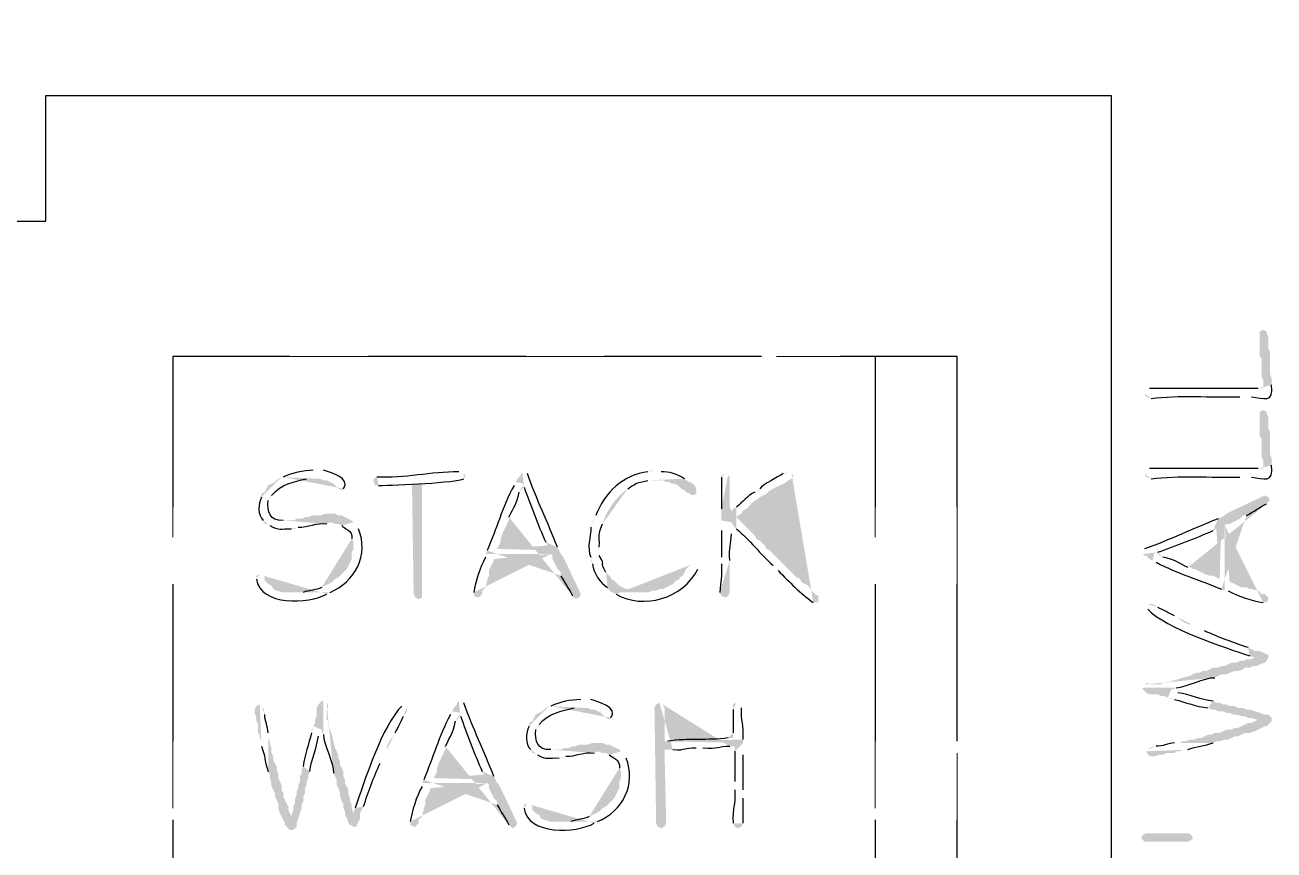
# Model space of a CAD drawing. Header units: inches. Extents: x -167 to 6071, y -6287 to -2731.
# Drawn here: x 750.28 to 790.12, y -5758.12 to -5731.82 of the extents above; entities that cross this region are included whole.
import ezdxf

# ---------------------------------------------------------------- set-up
doc = ezdxf.new("R2010")
doc.units = ezdxf.units.IN
doc.header["$LTSCALE"] = 96
doc.header["$MEASUREMENT"] = 0
doc.linetypes.add('Dash', pattern=[0.225, 0.15, -0.075])
doc.layers.add('Furniture', color=7, linetype='Continuous', lineweight=5, true_color=0x994d00)
doc.layers.add('PDF_Geometry', color=7, linetype='Continuous', true_color=0x4a4a4a)
doc.layers.add('PDF_Solid Fills', color=7, linetype='Continuous')

msp = doc.modelspace()

# ---------------------------------------------------------------- hatches: boundary and pattern name
at = {"layer": 'PDF_Solid Fills', "transparency": 33554559}
h = msp.add_hatch(color=256, dxfattribs=at)
h.paths.add_polyline_path([(785.983, -5743.562), (786.037, -5743.669), (786.197, -5743.722)], flags=0)
h.paths.add_polyline_path([(789.023, -5743.669), (789.397, -5743.669)], flags=0)
h.paths.add_polyline_path([(790.037, -5743.295), (790.037, -5743.082), (789.983, -5742.922), (789.983, -5742.229), (789.93, -5742.122), (789.93, -5741.749), (789.877, -5741.642), (789.877, -5741.589), (789.77, -5741.535), (789.77, -5743.402), (789.61, -5743.402)], flags=0)
h.paths.add_polyline_path([(786.143, -5743.402), (786.037, -5743.455)], flags=0)
for points in [[(789.663, -5741.749), (789.663, -5742.389), (789.717, -5742.442), (789.717, -5743.029), (789.77, -5743.135), (789.77, -5743.402), (789.77, -5741.535), (789.663, -5741.589), (789.663, -5741.642)], [(789.663, -5744.309), (789.663, -5744.949), (789.717, -5745.002), (789.717, -5745.589), (789.77, -5745.695), (789.77, -5745.962), (789.77, -5744.095), (789.663, -5744.149), (789.663, -5744.202)], [(762.943, -5746.442), (762.623, -5746.442), (762.677, -5749.962), (762.73, -5750.069), (762.837, -5750.122), (762.943, -5750.069), (762.943, -5749.962)], [(771.37, -5746.335), (770.357, -5746.335), (770.623, -5746.335), (770.73, -5746.389), (770.837, -5746.389), (770.89, -5746.442), (770.997, -5746.442), (771.103, -5746.495), (771.21, -5746.602), (771.317, -5746.655), (771.37, -5746.709), (771.477, -5746.762), (771.583, -5746.815), (771.69, -5746.762), (771.69, -5746.602), (771.637, -5746.495), (771.583, -5746.442), (771.477, -5746.389)], [(760.01, -5747.402), (759.85, -5747.402), (759.69, -5747.455), (759.423, -5747.455), (759.317, -5747.509), (759.21, -5747.509), (759.103, -5747.562), (758.943, -5747.562), (758.837, -5747.615), (758.517, -5747.615), (760.703, -5747.615), (760.597, -5747.562), (760.49, -5747.509), (760.383, -5747.455), (760.277, -5747.455), (760.17, -5747.402)], [(768.543, -5754.709), (768.383, -5754.709), (768.223, -5754.762), (767.957, -5754.762), (767.85, -5754.815), (767.743, -5754.815), (767.637, -5754.869), (767.477, -5754.869), (767.37, -5754.922), (767.05, -5754.922), (769.237, -5754.922), (768.917, -5754.762), (768.81, -5754.762), (768.703, -5754.709)], [(785.877, -5757.749), (785.983, -5757.855), (787.37, -5757.855), (787.477, -5757.802), (787.53, -5757.749), (787.477, -5757.642), (787.423, -5757.589), (786.037, -5757.589), (785.93, -5757.642)]]:
    msp.add_hatch(color=256, dxfattribs=at).paths.add_polyline_path(points)
h = msp.add_hatch(color=256, dxfattribs=at)
h.paths.add_polyline_path([(785.983, -5746.122), (786.037, -5746.229), (786.197, -5746.282)], flags=0)
h.paths.add_polyline_path([(789.023, -5746.229), (789.397, -5746.229)], flags=0)
h.paths.add_polyline_path([(790.037, -5745.855), (790.037, -5745.642), (789.983, -5745.482), (789.983, -5744.789), (789.93, -5744.682), (789.93, -5744.309), (789.877, -5744.202), (789.877, -5744.149), (789.77, -5744.095), (789.77, -5745.962), (789.61, -5745.962)], flags=0)
h.paths.add_polyline_path([(786.143, -5745.962), (786.037, -5746.015)], flags=0)
h = msp.add_hatch(color=256, dxfattribs=at)
h.paths.add_polyline_path([(759.53, -5746.015), (759.477, -5746.015)], flags=0)
h.paths.add_polyline_path([(758.517, -5746.229), (758.463, -5746.229), (759.53, -5746.282), (759.69, -5746.282), (759.797, -5746.335), (759.903, -5746.335), (760.01, -5746.389), (760.117, -5746.442), (760.223, -5746.549), (760.277, -5746.549), (760.277, -5746.602), (760.383, -5746.655), (760.437, -5746.602)], flags=0)
h.paths.add_polyline_path([(759.797, -5746.015), (759.637, -5746.015)], flags=0)
h = msp.add_hatch(color=256, dxfattribs=at)
h.paths.add_polyline_path([(764.17, -5746.069), (764.117, -5746.069)], flags=0)
h.paths.add_polyline_path([(761.503, -5746.229), (761.397, -5746.282), (761.397, -5746.389), (761.45, -5746.495), (761.557, -5746.495)], flags=0)
h.paths.add_polyline_path([(764.277, -5746.282), (764.33, -5746.175), (764.277, -5746.122)], flags=0)
h = msp.add_hatch(color=256, dxfattribs=at)
h.paths.add_polyline_path([(766.143, -5746.069), (766.09, -5746.122), (766.09, -5746.175), (766.037, -5746.229), (765.983, -5746.282), (765.93, -5746.389), (766.197, -5746.442), (766.197, -5746.549)], flags=0)
h.paths.add_polyline_path([(766.89, -5748.309), (766.943, -5748.415), (765.343, -5748.522), (767.317, -5748.575), (767.263, -5748.469)], flags=0)
h.paths.add_polyline_path([(766.303, -5746.122), (766.25, -5746.069)], flags=0)
h = msp.add_hatch(color=256, dxfattribs=at)
h.paths.add_polyline_path([(770.357, -5746.015), (770.25, -5746.015), (770.143, -5746.069)], flags=0)
h.paths.add_polyline_path([(768.49, -5747.455), (768.437, -5747.562), (768.383, -5747.669), (768.33, -5747.829)], flags=0)
h.paths.add_polyline_path([(768.33, -5748.789), (768.33, -5748.895), (768.383, -5749.002)], flags=0)
h.paths.add_polyline_path([(768.863, -5749.749), (768.917, -5749.855), (769.023, -5749.909), (770.037, -5749.909), (769.93, -5749.909), (769.77, -5749.855), (769.663, -5749.855), (769.557, -5749.802), (769.45, -5749.802), (769.343, -5749.749), (769.237, -5749.695), (769.077, -5749.535), (768.97, -5749.482), (768.97, -5749.429), (768.863, -5749.322), (768.81, -5749.269)], flags=0)
h.paths.add_polyline_path([(768.597, -5748.735), (768.597, -5748.469)], flags=0)
h.paths.add_polyline_path([(769.503, -5746.602, 0.162278), (768.703, -5747.722)], flags=0)
h.paths.add_polyline_path([(770.143, -5746.335), (771.37, -5746.335), (771.317, -5746.282)], flags=0)
h.paths.add_polyline_path([(770.57, -5746.069), (770.463, -5746.015)], flags=0)
h = msp.add_hatch(color=256, dxfattribs=at)
h.paths.add_polyline_path([(774.623, -5746.069), (774.517, -5746.122), (774.463, -5746.122)], flags=0)
h.paths.add_polyline_path([(773.717, -5746.602), (773.663, -5746.655), (773.557, -5746.709)], flags=0)
h.paths.add_polyline_path([(772.97, -5747.189), (772.863, -5747.242), (772.81, -5747.349), (772.49, -5747.402), (772.49, -5747.615), (772.81, -5747.669), (772.863, -5747.775), (772.97, -5747.882)], flags=0)
h.paths.add_polyline_path([(774.143, -5749.055), (774.197, -5749.109), (774.303, -5749.215)], flags=0)
h.paths.add_polyline_path([(775.423, -5750.229), (775.583, -5750.229), (775.583, -5750.015), (775.477, -5749.962), (775.37, -5749.855), (775.263, -5749.695), (775.157, -5749.642), (775.05, -5749.589), (774.997, -5749.482), (774.89, -5749.429), (774.837, -5749.375), (774.73, -5749.269), (774.677, -5749.215), (774.037, -5748.575), (773.93, -5748.522), (773.877, -5748.415), (773.717, -5748.255), (773.61, -5748.202), (773.557, -5748.095), (772.97, -5747.509), (773.023, -5747.455), (773.13, -5747.402), (773.183, -5747.295), (773.29, -5747.242), (773.397, -5747.135), (773.45, -5747.082), (773.557, -5746.975), (773.663, -5746.922), (773.717, -5746.869), (773.823, -5746.815), (773.93, -5746.762), (774.037, -5746.655), (774.143, -5746.602), (774.357, -5746.495), (774.57, -5746.389), (774.623, -5746.335), (774.73, -5746.282), (774.783, -5746.175), (774.73, -5746.122)], flags=0)
h = msp.add_hatch(color=256, dxfattribs=at)
h.paths.add_polyline_path([(772.597, -5746.122), (772.49, -5746.175), (772.49, -5746.229)], flags=0)
h.paths.add_polyline_path([(772.49, -5747.242), (772.49, -5747.402), (772.81, -5747.349), (772.81, -5747.295), (772.757, -5747.189), (772.757, -5746.229), (772.703, -5746.175)], flags=0)
h = msp.add_hatch(color=256, dxfattribs=at)
h.paths.add_polyline_path([(758.463, -5746.229), (758.357, -5746.282), (758.25, -5746.389), (758.037, -5746.495), (757.983, -5746.602), (757.93, -5746.709), (757.823, -5746.762), (757.823, -5746.869)], flags=0)
h.paths.add_polyline_path([(757.877, -5747.615), (757.93, -5747.722), (757.983, -5747.722), (758.09, -5747.775)], flags=0)
h.paths.add_polyline_path([(758.783, -5747.882), (758.89, -5747.882), (758.997, -5747.829)], flags=0)
h.paths.add_polyline_path([(759.903, -5747.722), (760.01, -5747.669), (760.757, -5747.669), (760.703, -5747.615), (758.517, -5747.615)], flags=0)
h.paths.add_polyline_path([(758.037, -5746.975), (758.09, -5746.869), (758.143, -5746.815)], flags=0)
h.paths.add_polyline_path([(759.263, -5746.282), (759.53, -5746.282)], flags=0)
h = msp.add_hatch(color=256, dxfattribs=at)
h.paths.add_polyline_path([(765.93, -5746.389), (765.877, -5746.495)], flags=0)
h.paths.add_polyline_path([(765.023, -5748.575), (764.97, -5748.682), (767.05, -5748.682), (767.103, -5748.735), (767.103, -5748.842), (767.157, -5748.949), (767.21, -5749.055), (767.263, -5749.162), (767.37, -5749.269), (767.37, -5749.375)], flags=0)
h.paths.add_polyline_path([(767.743, -5750.015), (767.797, -5750.069), (767.85, -5750.122), (767.957, -5750.069), (768.01, -5749.962), (767.53, -5748.949), (767.477, -5748.842), (767.423, -5748.735), (767.37, -5748.682), (767.317, -5748.575), (765.343, -5748.522), (765.397, -5748.415), (765.45, -5748.309), (765.45, -5748.202), (765.503, -5748.042), (765.557, -5747.935), (765.61, -5747.829), (765.663, -5747.722), (765.663, -5747.669), (765.717, -5747.615), (765.717, -5747.509)], flags=0)
h.paths.add_polyline_path([(766.037, -5746.709), (766.143, -5746.602), (766.197, -5746.442)], flags=0)
h = msp.add_hatch(color=256, dxfattribs=at)
h.paths.add_polyline_path([(786.25, -5748.895), (786.357, -5748.949)], flags=0)
h.paths.add_polyline_path([(788.437, -5749.802), (788.543, -5749.855), (788.543, -5747.775), (788.597, -5747.722), (788.703, -5747.722), (788.81, -5747.669), (788.917, -5747.615), (789.023, -5747.562), (789.13, -5747.455), (789.237, -5747.455)], flags=0)
h.paths.add_polyline_path([(789.877, -5747.082), (789.93, -5747.029), (789.983, -5746.975), (789.93, -5746.869), (789.823, -5746.815), (788.81, -5747.295), (788.703, -5747.349), (788.597, -5747.402), (788.543, -5747.455), (788.437, -5747.509), (788.383, -5749.482), (788.277, -5749.429), (788.17, -5749.375), (788.063, -5749.375), (787.903, -5749.322), (787.797, -5749.269), (787.583, -5749.162), (787.53, -5749.162), (787.477, -5749.109), (787.37, -5749.109)], flags=0)
h.paths.add_polyline_path([(786.57, -5748.789), (786.463, -5748.682), (786.303, -5748.629)], flags=0)
h = msp.add_hatch(color=256, dxfattribs=at)
h.paths.add_polyline_path([(760.757, -5747.669), (760.01, -5747.669), (760.17, -5747.722), (760.277, -5747.722), (760.383, -5747.775)], flags=0)
h.paths.add_polyline_path([(760.703, -5748.202), (760.757, -5748.309), (760.757, -5748.522), (760.703, -5748.629), (760.703, -5748.842), (760.65, -5748.949), (760.597, -5749.055), (760.543, -5749.162), (760.437, -5749.269), (760.383, -5749.322), (760.277, -5749.429), (760.17, -5749.482), (760.117, -5749.535), (760.063, -5749.589), (759.957, -5749.642), (759.85, -5749.695), (759.743, -5749.749)], flags=0)
h.paths.add_polyline_path([(759.157, -5749.909), (758.783, -5749.909), (760.01, -5749.909)], flags=0)
h.paths.add_polyline_path([(760.917, -5747.882), (760.81, -5747.775)], flags=0)
h = msp.add_hatch(color=256, dxfattribs=at)
h.paths.add_polyline_path([(772.49, -5747.615), (772.49, -5747.935)], flags=0)
h.paths.add_polyline_path([(772.49, -5748.789), (772.49, -5749.002)], flags=0)
h.paths.add_polyline_path([(772.437, -5749.909), (772.49, -5750.015), (772.597, -5750.069), (772.65, -5750.069), (772.703, -5750.015), (772.757, -5749.909), (772.757, -5748.895)], flags=0)
h.paths.add_polyline_path([(772.81, -5748.042), (772.81, -5747.669)], flags=0)
h = msp.add_hatch(color=256, dxfattribs=at)
h.paths.add_polyline_path([(785.93, -5748.682), (785.983, -5748.735), (786.037, -5748.735), (786.09, -5748.789), (786.143, -5748.842), (786.25, -5748.895), (786.303, -5748.629), (786.41, -5748.629)], flags=0)
h.paths.add_polyline_path([(788.17, -5747.935), (788.277, -5747.882), (788.383, -5749.482), (788.437, -5747.509), (788.33, -5747.562)], flags=0)
h.paths.add_polyline_path([(785.983, -5748.522), (785.93, -5748.575)], flags=0)
h = msp.add_hatch(color=256, dxfattribs=at)
h.paths.add_polyline_path([(788.543, -5749.855), (788.65, -5749.855)], flags=0)
h.paths.add_polyline_path([(789.77, -5750.229), (789.877, -5750.229), (789.93, -5750.122), (789.93, -5750.069), (789.877, -5750.015), (789.823, -5749.962), (789.717, -5749.962), (789.61, -5749.855), (789.397, -5749.802), (789.343, -5749.802), (789.237, -5749.749), (789.077, -5749.749), (788.97, -5749.695), (788.863, -5749.642), (788.757, -5749.589), (788.703, -5749.589), (788.543, -5747.775)], flags=0)
h = msp.add_hatch(color=256, dxfattribs=at)
h.paths.add_polyline_path([(764.97, -5748.682), (764.97, -5748.789)], flags=0)
h.paths.add_polyline_path([(764.597, -5749.909), (764.597, -5750.015), (764.703, -5750.069), (764.757, -5750.069), (764.81, -5750.015), (764.863, -5749.962), (764.863, -5749.855), (764.97, -5749.749), (765.023, -5749.535), (765.023, -5749.482), (765.077, -5749.375), (765.077, -5749.215), (765.13, -5749.109), (765.183, -5749.002), (765.237, -5748.895), (765.237, -5748.842), (767.05, -5748.682)], flags=0)
h = msp.add_hatch(color=256, dxfattribs=at)
h.paths.add_polyline_path([(757.77, -5749.322), (757.663, -5749.375), (757.663, -5749.482)], flags=0)
h.paths.add_polyline_path([(759.903, -5749.962), (760.01, -5749.909), (758.463, -5749.909), (758.357, -5749.855), (758.303, -5749.855), (758.197, -5749.802), (758.143, -5749.695), (758.037, -5749.642), (757.93, -5749.535), (757.93, -5749.429), (757.877, -5749.375)], flags=0)
h = msp.add_hatch(color=256, dxfattribs=at)
h.paths.add_polyline_path([(771.583, -5749.002), (771.477, -5749.055), (771.37, -5749.162), (771.317, -5749.269), (771.263, -5749.375), (771.157, -5749.429), (771.157, -5749.482), (771.05, -5749.535), (770.943, -5749.642), (770.837, -5749.695), (770.73, -5749.749), (770.623, -5749.802), (770.517, -5749.802), (770.41, -5749.855), (770.303, -5749.855), (770.143, -5749.909), (769.023, -5749.909), (769.13, -5749.962)], flags=0)
h.paths.add_polyline_path([(771.743, -5749.162), (771.69, -5749.055)], flags=0)
h = msp.add_hatch(color=256, dxfattribs=at)
h.paths.add_polyline_path([(786.09, -5750.389), (786.09, -5750.442)], flags=0)
h.paths.add_polyline_path([(789.343, -5751.935), (789.503, -5751.989), (789.503, -5751.775), (789.397, -5751.722), (789.29, -5751.669)], flags=0)
h.paths.add_polyline_path([(787.903, -5751.135), (787.797, -5751.082), (787.69, -5751.029), (787.583, -5750.975), (787.477, -5750.922), (787.37, -5750.922), (787.263, -5750.869), (787.157, -5750.815), (787.05, -5750.709), (786.943, -5750.655)], flags=0)
h.paths.add_polyline_path([(786.41, -5750.389), (786.25, -5750.282), (786.09, -5750.282)], flags=0)
h = msp.add_hatch(color=256, dxfattribs=at)
h.paths.add_polyline_path([(785.93, -5752.949), (785.93, -5753.002), (786.037, -5753.109), (786.143, -5753.162), (786.41, -5753.162), (786.517, -5753.215), (786.623, -5753.215), (786.73, -5753.269), (786.837, -5753.002), (786.89, -5753.002), (786.997, -5752.949)], flags=0)
h.paths.add_polyline_path([(788.223, -5752.629), (788.33, -5752.575), (788.437, -5752.522), (788.597, -5752.522), (788.703, -5752.469), (788.863, -5752.415), (788.97, -5752.415), (789.13, -5752.362), (789.183, -5752.309), (789.343, -5752.309), (789.45, -5752.255), (789.557, -5752.255), (789.663, -5752.202), (789.823, -5752.149), (789.877, -5752.095), (789.93, -5751.989), (789.93, -5751.882), (789.877, -5751.882), (789.77, -5751.829), (789.663, -5751.775), (789.503, -5751.775), (789.503, -5751.989), (789.343, -5752.042), (789.237, -5752.042), (789.13, -5752.095), (789.023, -5752.095), (788.917, -5752.149), (788.757, -5752.149), (788.65, -5752.202), (788.543, -5752.255), (788.437, -5752.255), (788.33, -5752.309), (788.17, -5752.309), (788.063, -5752.362), (787.957, -5752.415), (787.85, -5752.415), (787.743, -5752.469), (787.637, -5752.469), (787.53, -5752.522), (787.423, -5752.575), (787.21, -5752.629), (787.05, -5752.682), (786.837, -5752.735), (786.73, -5752.789), (786.57, -5752.789), (786.517, -5752.842), (786.197, -5752.842), (786.09, -5752.789), (785.983, -5752.842)], flags=0)
h = msp.add_hatch(color=256, dxfattribs=at)
h.paths.add_polyline_path([(768.063, -5753.322), (768.01, -5753.322)], flags=0)
h.paths.add_polyline_path([(767.05, -5753.535), (766.997, -5753.535), (768.063, -5753.589), (768.223, -5753.589), (768.33, -5753.642), (768.437, -5753.642), (768.65, -5753.749), (768.757, -5753.855), (768.81, -5753.855), (768.81, -5753.909), (768.917, -5753.962), (768.97, -5753.909)], flags=0)
h.paths.add_polyline_path([(768.33, -5753.322), (768.17, -5753.322)], flags=0)
h = msp.add_hatch(color=256, dxfattribs=at)
h.paths.add_polyline_path([(786.73, -5753.269), (786.837, -5753.322), (786.943, -5753.322)], flags=0)
h.paths.add_polyline_path([(788.01, -5753.589), (788.117, -5753.642), (788.223, -5753.642), (788.33, -5753.695), (788.49, -5753.695), (788.597, -5753.749), (788.703, -5753.749), (788.81, -5753.802), (788.917, -5753.802), (789.077, -5753.855), (789.183, -5753.855), (789.29, -5753.909), (789.397, -5753.909), (789.557, -5753.962), (789.663, -5753.962), (789.663, -5753.749), (789.343, -5753.642), (789.237, -5753.642), (789.13, -5753.589), (788.97, -5753.589), (788.863, -5753.535), (788.703, -5753.535), (788.597, -5753.482), (788.49, -5753.482), (788.383, -5753.429), (788.277, -5753.429), (788.17, -5753.375)], flags=0)
h.paths.add_polyline_path([(787.05, -5753.109), (786.837, -5753.002)], flags=0)
h = msp.add_hatch(color=256, dxfattribs=at)
h.paths.add_polyline_path([(757.77, -5753.482), (757.663, -5753.535), (757.61, -5753.642), (757.61, -5753.749), (757.663, -5753.909), (757.663, -5754.015), (757.717, -5754.122), (757.717, -5754.389), (757.77, -5754.442), (757.77, -5754.549), (757.823, -5754.655), (757.823, -5754.815)], flags=0)
h.paths.add_polyline_path([(758.037, -5755.615), (758.09, -5755.722), (758.09, -5755.829), (758.143, -5755.989), (758.143, -5756.095), (758.197, -5756.202), (758.25, -5756.309), (758.25, -5756.415), (758.303, -5756.522), (758.357, -5756.629), (758.357, -5756.789), (758.41, -5756.949), (758.463, -5757.055), (758.517, -5757.162), (758.57, -5757.269), (758.57, -5757.322), (758.623, -5757.375), (758.73, -5757.482), (758.837, -5757.482), (758.89, -5757.429), (758.943, -5757.375), (758.943, -5757.269), (758.997, -5757.109), (758.783, -5757.109), (758.783, -5757.055), (758.73, -5756.949), (758.677, -5756.842), (758.677, -5756.735), (758.623, -5756.629), (758.517, -5756.415), (758.517, -5756.309), (758.463, -5756.202), (758.463, -5756.042), (758.41, -5755.935), (758.357, -5755.829), (758.357, -5755.669), (758.303, -5755.562), (758.303, -5755.455), (758.25, -5755.349), (758.197, -5755.242), (758.197, -5755.135), (758.143, -5755.029), (758.143, -5754.869), (758.09, -5754.762), (758.09, -5754.655), (758.037, -5754.549), (758.037, -5754.389)], flags=0)
h.paths.add_polyline_path([(757.93, -5753.802), (757.93, -5753.749), (757.877, -5753.589), (757.823, -5753.535)], flags=0)
h = msp.add_hatch(color=256, dxfattribs=at)
h.paths.add_polyline_path([(759.797, -5753.375), (759.743, -5753.375), (759.637, -5753.482), (759.583, -5753.589), (759.583, -5753.855), (759.53, -5753.962), (759.53, -5754.069), (759.477, -5754.175), (759.743, -5754.282), (759.743, -5754.335), (759.797, -5754.442)], flags=0)
h.paths.add_polyline_path([(760.117, -5755.669), (760.17, -5755.775), (760.223, -5755.882), (760.223, -5756.042), (760.277, -5756.149), (760.33, -5756.309), (760.33, -5756.415), (760.383, -5756.575), (760.437, -5756.629), (760.437, -5756.789), (760.49, -5756.895), (760.49, -5757.002), (760.543, -5757.109), (760.597, -5757.269), (760.65, -5757.322), (760.757, -5757.375), (760.863, -5757.375), (760.863, -5757.322), (760.917, -5757.215), (760.97, -5757.109), (760.97, -5756.949), (760.757, -5756.949), (760.703, -5756.789), (760.703, -5756.682), (760.65, -5756.575), (760.65, -5756.469), (760.597, -5756.362), (760.597, -5756.202), (760.543, -5756.095), (760.49, -5755.989), (760.49, -5755.882), (760.437, -5755.775), (760.437, -5755.615), (760.383, -5755.509), (760.33, -5755.402), (760.33, -5755.295), (760.277, -5755.189), (760.277, -5755.082), (760.223, -5754.975), (760.17, -5754.869), (760.117, -5754.655), (760.063, -5754.442), (760.01, -5754.282), (759.957, -5754.175), (759.957, -5754.015), (759.903, -5753.962), (759.903, -5753.642), (759.957, -5753.535), (759.903, -5753.429)], flags=0)
h = msp.add_hatch(color=256, dxfattribs=at)
h.paths.add_polyline_path([(762.357, -5753.535), (762.303, -5753.535)], flags=0)
h.paths.add_polyline_path([(760.81, -5756.789), (760.757, -5756.949), (760.97, -5756.949), (761.023, -5756.842), (761.077, -5756.735)], flags=0)
h.paths.add_polyline_path([(761.61, -5755.349), (761.663, -5755.242), (761.717, -5755.135), (761.77, -5755.029), (761.823, -5754.922), (761.823, -5754.815), (761.877, -5754.709), (761.93, -5754.602), (762.037, -5754.495), (762.09, -5754.389)], flags=0)
h.paths.add_polyline_path([(762.357, -5753.855), (762.463, -5753.695), (762.463, -5753.535)], flags=0)
h = msp.add_hatch(color=256, dxfattribs=at)
h.paths.add_polyline_path([(763.903, -5753.695), (763.85, -5753.802)], flags=0)
h.paths.add_polyline_path([(762.997, -5755.882), (762.943, -5755.989), (765.023, -5755.989), (765.077, -5756.042), (765.077, -5756.149), (765.13, -5756.255), (765.183, -5756.362), (765.237, -5756.469), (765.343, -5756.575), (765.343, -5756.682)], flags=0)
h.paths.add_polyline_path([(765.717, -5757.322), (765.77, -5757.375), (765.823, -5757.429), (765.93, -5757.375), (765.983, -5757.269), (765.503, -5756.255), (765.45, -5756.149), (765.397, -5756.042), (765.343, -5755.989), (765.29, -5755.882), (763.317, -5755.829), (763.37, -5755.722), (763.423, -5755.615), (763.423, -5755.509), (763.477, -5755.349), (763.53, -5755.242), (763.583, -5755.135), (763.637, -5755.029), (763.637, -5754.975), (763.69, -5754.922), (763.69, -5754.815)], flags=0)
h.paths.add_polyline_path([(764.01, -5754.015), (764.117, -5753.909), (764.17, -5753.749)], flags=0)
h = msp.add_hatch(color=256, dxfattribs=at)
h.paths.add_polyline_path([(764.117, -5753.375), (764.063, -5753.429), (764.063, -5753.482), (764.01, -5753.535), (763.957, -5753.589), (763.903, -5753.695), (764.17, -5753.749), (764.17, -5753.855)], flags=0)
h.paths.add_polyline_path([(764.863, -5755.615), (764.917, -5755.722), (763.317, -5755.829), (765.29, -5755.882), (765.237, -5755.775)], flags=0)
h.paths.add_polyline_path([(764.277, -5753.429), (764.223, -5753.375)], flags=0)
h = msp.add_hatch(color=256, dxfattribs=at)
h.paths.add_polyline_path([(766.997, -5753.535), (766.89, -5753.589), (766.783, -5753.695), (766.677, -5753.749), (766.57, -5753.802), (766.517, -5753.909), (766.463, -5754.015), (766.357, -5754.069), (766.357, -5754.175)], flags=0)
h.paths.add_polyline_path([(766.41, -5754.922), (766.463, -5755.029), (766.517, -5755.029), (766.623, -5755.082)], flags=0)
h.paths.add_polyline_path([(767.317, -5755.189), (767.423, -5755.189), (767.53, -5755.135)], flags=0)
h.paths.add_polyline_path([(768.437, -5755.029), (768.543, -5754.975), (769.29, -5754.975), (769.237, -5754.922), (767.05, -5754.922)], flags=0)
h.paths.add_polyline_path([(766.57, -5754.282), (766.623, -5754.175), (766.677, -5754.122)], flags=0)
h.paths.add_polyline_path([(767.797, -5753.589), (768.063, -5753.589)], flags=0)
h = msp.add_hatch(color=256, dxfattribs=at)
h.paths.add_polyline_path([(770.517, -5753.429), (770.41, -5753.482), (770.357, -5753.589), (770.41, -5757.269), (770.463, -5757.375), (770.57, -5757.429), (770.677, -5757.375), (770.73, -5757.269), (770.677, -5754.922), (770.943, -5754.922)], flags=0)
h.paths.add_polyline_path([(771.69, -5754.869), (771.903, -5754.869)], flags=0)
h.paths.add_polyline_path([(772.757, -5754.815), (772.917, -5754.815), (773.183, -5754.709), (770.677, -5754.655), (770.677, -5753.589), (770.623, -5753.482)], flags=0)
h = msp.add_hatch(color=256, dxfattribs=at)
h.paths.add_polyline_path([(772.97, -5753.429), (772.863, -5753.482), (772.863, -5753.642)], flags=0)
h.paths.add_polyline_path([(772.863, -5754.389), (772.863, -5754.549), (772.703, -5754.549)], flags=0)
h.paths.add_polyline_path([(770.783, -5754.655), (770.677, -5754.655), (773.183, -5754.709), (773.183, -5754.602)], flags=0)
h.paths.add_polyline_path([(773.13, -5753.589), (773.077, -5753.482)], flags=0)
h = msp.add_hatch(color=256, dxfattribs=at)
h.paths.add_polyline_path([(786.037, -5754.975), (786.09, -5755.082), (786.197, -5755.135), (786.303, -5755.135), (786.463, -5755.082), (786.57, -5755.082), (786.677, -5755.029), (786.943, -5755.029), (786.997, -5754.975), (787.103, -5754.975), (787.21, -5754.922), (787.37, -5754.922)], flags=0)
h.paths.add_polyline_path([(788.17, -5754.709), (788.277, -5754.655), (788.383, -5754.655), (788.543, -5754.602), (788.65, -5754.602), (788.863, -5754.495), (788.97, -5754.495), (789.183, -5754.389), (789.343, -5754.389), (789.503, -5754.335), (789.823, -5754.175), (789.877, -5754.175), (789.93, -5754.122), (790.037, -5754.015), (790.037, -5753.909), (789.93, -5753.802), (789.823, -5753.802), (789.663, -5753.749), (789.663, -5753.962), (789.61, -5753.962), (789.503, -5754.015), (789.397, -5754.069), (789.29, -5754.069), (788.97, -5754.229), (788.863, -5754.229), (788.757, -5754.282), (788.597, -5754.282), (788.383, -5754.389), (788.223, -5754.389), (788.117, -5754.442), (788.01, -5754.442), (787.797, -5754.549), (787.69, -5754.549), (787.583, -5754.602), (787.423, -5754.602), (787.317, -5754.655), (787.21, -5754.655), (787.103, -5754.709), (786.943, -5754.709)], flags=0)
h.paths.add_polyline_path([(786.357, -5754.815), (786.303, -5754.815), (786.143, -5754.869), (786.09, -5754.922)], flags=0)
h = msp.add_hatch(color=256, dxfattribs=at)
h.paths.add_polyline_path([(759.477, -5754.175), (759.423, -5754.282), (759.423, -5754.389)], flags=0)
h.paths.add_polyline_path([(759.157, -5755.455), (759.103, -5755.562), (759.103, -5755.669), (759.05, -5755.775), (759.05, -5755.935), (758.997, -5756.042), (758.997, -5756.149), (758.943, -5756.255), (758.943, -5756.362), (758.89, -5756.522), (758.89, -5756.629), (758.837, -5756.735), (758.837, -5756.842), (758.783, -5757.002), (758.783, -5757.109), (758.997, -5757.109), (759.05, -5756.949), (759.103, -5756.789), (759.103, -5756.682), (759.157, -5756.575), (759.157, -5756.415), (759.21, -5756.309), (759.21, -5756.149), (759.263, -5756.042), (759.263, -5755.935), (759.317, -5755.829), (759.317, -5755.722), (759.37, -5755.615)], flags=0)
h.paths.add_polyline_path([(759.637, -5754.495), (759.69, -5754.389), (759.743, -5754.282)], flags=0)
h = msp.add_hatch(color=256, dxfattribs=at)
h.paths.add_polyline_path([(773.183, -5754.709), (772.917, -5754.815), (772.917, -5754.975)], flags=0)
h.paths.add_polyline_path([(772.917, -5755.935), (772.917, -5756.202)], flags=0)
h.paths.add_polyline_path([(772.863, -5757.269), (772.917, -5757.375), (773.023, -5757.429), (773.13, -5757.375), (773.183, -5757.269)], flags=0)
h.paths.add_polyline_path([(773.183, -5756.469), (773.183, -5756.202)], flags=0)
h.paths.add_polyline_path([(773.183, -5755.082), (773.183, -5754.815)], flags=0)
h = msp.add_hatch(color=256, dxfattribs=at)
h.paths.add_polyline_path([(769.29, -5754.975), (768.543, -5754.975), (768.703, -5755.029), (768.81, -5755.029), (768.917, -5755.082)], flags=0)
h.paths.add_polyline_path([(769.237, -5755.509), (769.29, -5755.615), (769.29, -5755.829), (769.237, -5755.935), (769.237, -5756.149), (769.183, -5756.255), (769.13, -5756.362), (769.077, -5756.469), (768.81, -5756.735), (768.703, -5756.789), (768.65, -5756.842), (768.597, -5756.895), (768.277, -5757.055)], flags=0)
h.paths.add_polyline_path([(767.69, -5757.215), (767.317, -5757.215), (768.543, -5757.215)], flags=0)
h.paths.add_polyline_path([(769.45, -5755.189), (769.343, -5755.082)], flags=0)
h = msp.add_hatch(color=256, dxfattribs=at)
h.paths.add_polyline_path([(762.943, -5755.989), (762.943, -5756.095)], flags=0)
h.paths.add_polyline_path([(762.57, -5757.215), (762.57, -5757.322), (762.677, -5757.375), (762.73, -5757.375), (762.783, -5757.322), (762.837, -5757.269), (762.837, -5757.162), (762.943, -5757.055), (762.997, -5756.842), (762.997, -5756.789), (763.05, -5756.682), (763.05, -5756.522), (763.103, -5756.415), (763.157, -5756.309), (763.21, -5756.202), (763.21, -5756.149), (765.023, -5755.989)], flags=0)
h = msp.add_hatch(color=256, dxfattribs=at)
h.paths.add_polyline_path([(766.303, -5756.629), (766.197, -5756.682), (766.197, -5756.789)], flags=0)
h.paths.add_polyline_path([(768.437, -5757.269), (768.543, -5757.215), (766.997, -5757.215), (766.89, -5757.162), (766.837, -5757.162), (766.73, -5757.109), (766.677, -5757.002), (766.57, -5756.949), (766.463, -5756.842), (766.463, -5756.735), (766.41, -5756.682)], flags=0)

# ---------------------------------------------------------------- linework, layer by layer
at = {"layer": 'Furniture', "linetype": 'Dash', "ltscale": 0.4, "transparency": 33554687}
msp.add_lwpolyline([(780.01, -5742.389), (754.997, -5742.389), (754.997, -5769.429), (780.01, -5769.429)], close=True, dxfattribs=at)
msp.add_lwpolyline([(777.397, -5742.389), (777.397, -5769.429)], dxfattribs=at)
at = {"layer": 'PDF_Geometry', "color": 7}
msp.add_lwpolyline([(648.437, -5714.602), (644.437, -5714.602), (644.437, -5581.109), (786.943, -5581.109), (786.943, -5714.602), (747.423, -5714.602), (747.423, -5730.602), (743.423, -5730.602), (743.423, -5734.069), (747.423, -5734.069), (747.423, -5738.069), (750.943, -5738.069), (750.943, -5734.069), (784.917, -5734.069), (784.917, -5778.069), (750.943, -5778.069), (750.943, -5774.069), (747.423, -5774.069), (747.423, -5785.589)], dxfattribs=at)
at = {"layer": 'PDF_Geometry'}
for points in [[(758.73, -5742.389), (754.997, -5742.389), (754.997, -5747.189)], [(766.25, -5742.389), (761.237, -5742.389)], [(773.77, -5742.389), (768.757, -5742.389)], [(780.01, -5747.189), (780.01, -5742.389), (776.277, -5742.389)], [(777.397, -5742.389), (777.397, -5747.189)], [(754.997, -5749.642), (754.997, -5754.655)], [(777.397, -5749.642), (777.397, -5754.655)], [(780.01, -5754.655), (780.01, -5749.642)], [(754.997, -5757.162), (754.997, -5762.175)], [(777.397, -5757.162), (777.397, -5762.175)], [(780.01, -5762.175), (780.01, -5757.162)]]:
    msp.add_lwpolyline(points, dxfattribs=at)
for points in [[(789.397, -5743.669), (789.787, -5743.72), (790.116, -5743.891), (790.037, -5743.295)], [(789.61, -5743.402), (788.454, -5743.402), (787.299, -5743.402), (786.143, -5743.402)], [(786.197, -5743.722), (787.073, -5743.615), (788.11, -5743.692), (789.023, -5743.669)], [(759.477, -5746.015), (759.147, -5746.025), (758.816, -5746.091), (758.517, -5746.229)], [(760.437, -5746.602), (760.688, -5746.249), (760.008, -5746.092), (759.797, -5746.015)], [(764.117, -5746.069), (763.219, -5746.054), (762.39, -5746.281), (761.503, -5746.229)], [(767.263, -5748.469), (766.956, -5747.682), (766.587, -5746.92), (766.303, -5746.122)], [(770.143, -5746.069), (769.391, -5746.119), (768.733, -5746.762), (768.49, -5747.455)], [(771.317, -5746.282), (771.105, -5746.166), (770.81, -5746.032), (770.57, -5746.069)], [(774.463, -5746.122), (774.281, -5746.236), (773.832, -5746.46), (773.717, -5746.602)], [(789.61, -5745.962), (788.454, -5745.962), (787.299, -5745.962), (786.143, -5745.962)], [(786.197, -5746.282), (787.073, -5746.175), (788.11, -5746.252), (789.023, -5746.229)], [(789.397, -5746.229), (789.787, -5746.28), (790.116, -5746.451), (790.037, -5745.855)], [(758.143, -5746.815), (758.47, -5746.431), (758.829, -5746.396), (759.263, -5746.282)], [(761.557, -5746.495), (762.15, -5746.5), (764.023, -5746.404), (764.277, -5746.282)], [(765.877, -5746.495), (765.504, -5747.207), (765.321, -5747.867), (765.023, -5748.575)], [(766.197, -5746.549), (766.414, -5747.124), (766.633, -5747.747), (766.89, -5748.309)], [(769.503, -5746.602), (769.902, -5746.359), (769.709, -5746.449), (770.143, -5746.335)], [(772.49, -5746.229), (772.49, -5746.567), (772.49, -5746.904), (772.49, -5747.242)], [(757.823, -5746.869), (757.715, -5747.071), (757.698, -5747.446), (757.877, -5747.615)], [(758.517, -5747.615), (758.075, -5747.633), (758.008, -5747.342), (758.037, -5746.975)], [(765.717, -5747.509), (765.898, -5747.129), (765.948, -5747.128), (766.037, -5746.709)], [(773.557, -5746.709), (773.316, -5746.83), (773.178, -5747.03), (772.97, -5747.189)], [(789.237, -5747.455), (789.463, -5747.339), (789.649, -5747.197), (789.877, -5747.082)], [(758.09, -5747.775), (758.375, -5747.953), (758.44, -5747.863), (758.783, -5747.882)], [(758.997, -5747.829), (759.306, -5747.833), (759.587, -5747.677), (759.903, -5747.722)], [(760.383, -5747.775), (760.464, -5747.879), (760.74, -5747.919), (760.703, -5748.202)], [(768.597, -5748.469), (768.614, -5748.007), (768.534, -5748.143), (768.703, -5747.722)], [(788.33, -5747.562), (787.542, -5747.869), (786.782, -5748.239), (785.983, -5748.522)], [(760.01, -5749.909), (760.816, -5749.584), (761.257, -5748.699), (760.917, -5747.882)], [(768.33, -5747.829), (768.33, -5748.141), (768.186, -5748.485), (768.33, -5748.789)], [(772.49, -5747.935), (772.49, -5748.22), (772.49, -5748.504), (772.49, -5748.789)], [(772.757, -5748.895), (772.726, -5748.459), (772.808, -5748.386), (772.81, -5748.042)], [(772.97, -5747.882), (773.387, -5748.231), (773.729, -5748.68), (774.143, -5749.055)], [(786.41, -5748.629), (786.984, -5748.411), (787.609, -5748.192), (788.17, -5747.935)], [(764.97, -5748.789), (764.797, -5749.124), (764.646, -5749.554), (764.597, -5749.909)], [(768.81, -5749.269), (768.574, -5748.851), (768.832, -5749.153), (768.597, -5748.735)], [(786.357, -5748.949), (787.069, -5749.321), (787.728, -5749.504), (788.437, -5749.802)], [(787.37, -5749.109), (786.991, -5748.927), (786.99, -5748.878), (786.57, -5748.789)], [(768.383, -5749.002), (768.41, -5749.303), (768.624, -5749.601), (768.863, -5749.749)], [(769.13, -5749.962), (770.014, -5750.465), (771.252, -5750.113), (771.743, -5749.162)], [(772.49, -5749.002), (772.51, -5749.44), (772.474, -5749.523), (772.437, -5749.909)], [(774.303, -5749.215), (774.659, -5749.575), (775.014, -5749.941), (775.423, -5750.229)], [(757.663, -5749.482), (757.779, -5750.346), (759.334, -5750.287), (759.903, -5749.962)], [(759.743, -5749.749), (759.558, -5749.842), (759.351, -5749.831), (759.157, -5749.909)], [(767.37, -5749.375), (767.486, -5749.603), (767.629, -5749.788), (767.743, -5750.015)], [(788.65, -5749.855), (788.985, -5750.03), (789.416, -5750.18), (789.77, -5750.229)], [(786.09, -5750.442), (786.665, -5751.058), (788.526, -5751.655), (789.343, -5751.935)], [(786.943, -5750.655), (786.766, -5750.567), (786.588, -5750.478), (786.41, -5750.389)], [(789.29, -5751.669), (788.826, -5751.511), (788.36, -5751.345), (787.903, -5751.135)], [(786.997, -5752.949), (787.33, -5752.938), (787.896, -5752.61), (788.223, -5752.629)], [(768.01, -5753.322), (767.679, -5753.332), (767.35, -5753.398), (767.05, -5753.535)], [(768.97, -5753.909), (769.222, -5753.556), (768.542, -5753.399), (768.33, -5753.322)], [(786.943, -5753.322), (787.311, -5753.416), (787.622, -5753.543), (788.01, -5753.589)], [(788.17, -5753.375), (787.79, -5753.335), (787.429, -5753.159), (787.05, -5753.109)], [(762.303, -5753.535), (761.687, -5754.111), (761.09, -5755.972), (760.81, -5756.789)], [(765.237, -5755.775), (764.929, -5754.989), (764.56, -5754.227), (764.277, -5753.429)], [(766.677, -5754.122), (767.005, -5753.738), (767.361, -5753.703), (767.797, -5753.589)], [(772.863, -5753.642), (772.863, -5753.891), (772.863, -5754.14), (772.863, -5754.389)], [(773.183, -5754.602), (773.217, -5754.127), (773.109, -5753.999), (773.13, -5753.589)], [(758.037, -5754.389), (758.03, -5754.183), (757.926, -5754.003), (757.93, -5753.802)], [(762.09, -5754.389), (762.179, -5754.211), (762.268, -5754.033), (762.357, -5753.855)], [(763.85, -5753.802), (763.478, -5754.514), (763.294, -5755.174), (762.997, -5755.882)], [(763.69, -5754.815), (763.871, -5754.436), (763.921, -5754.435), (764.01, -5754.015)], [(764.17, -5753.855), (764.388, -5754.431), (764.606, -5755.054), (764.863, -5755.615)], [(759.423, -5754.389), (759.329, -5754.757), (759.203, -5755.068), (759.157, -5755.455)], [(759.37, -5755.615), (759.411, -5755.236), (759.587, -5754.874), (759.637, -5754.495)], [(759.797, -5754.442), (759.806, -5754.775), (760.135, -5755.341), (760.117, -5755.669)], [(766.357, -5754.175), (766.248, -5754.377), (766.231, -5754.752), (766.41, -5754.922)], [(767.05, -5754.922), (766.609, -5754.94), (766.542, -5754.649), (766.57, -5754.282)], [(757.823, -5754.815), (757.937, -5755.071), (757.938, -5755.357), (758.037, -5755.615)], [(772.703, -5754.549), (772.069, -5754.638), (771.414, -5754.551), (770.783, -5754.655)], [(770.943, -5754.922), (771.401, -5754.954), (771.279, -5754.84), (771.69, -5754.869)], [(771.903, -5754.869), (772.403, -5754.908), (772.365, -5754.805), (772.757, -5754.815)], [(786.943, -5754.709), (786.737, -5754.715), (786.558, -5754.82), (786.357, -5754.815)], [(787.37, -5754.922), (787.625, -5754.808), (787.911, -5754.807), (788.17, -5754.709)], [(766.623, -5755.082), (766.909, -5755.26), (766.974, -5755.169), (767.317, -5755.189)], [(767.53, -5755.135), (767.839, -5755.14), (768.12, -5754.983), (768.437, -5755.029)], [(768.543, -5757.215), (769.35, -5756.891), (769.79, -5756.006), (769.45, -5755.189)], [(768.917, -5755.082), (768.998, -5755.185), (769.273, -5755.225), (769.237, -5755.509)], [(772.917, -5754.975), (772.917, -5755.295), (772.917, -5755.615), (772.917, -5755.935)], [(773.183, -5756.202), (773.183, -5755.829), (773.183, -5755.455), (773.183, -5755.082)], [(761.077, -5756.735), (761.236, -5756.269), (761.399, -5755.809), (761.61, -5755.349)], [(762.943, -5756.095), (762.769, -5756.431), (762.619, -5756.862), (762.57, -5757.215)], [(772.917, -5756.202), (772.952, -5756.771), (772.828, -5756.701), (772.863, -5757.269)], [(773.183, -5757.269), (773.183, -5757.002), (773.183, -5756.735), (773.183, -5756.469)], [(765.343, -5756.682), (765.46, -5756.91), (765.602, -5757.095), (765.717, -5757.322)], [(766.197, -5756.789), (766.312, -5757.653), (767.867, -5757.594), (768.437, -5757.269)], [(768.277, -5757.055), (768.092, -5757.149), (767.885, -5757.138), (767.69, -5757.215)]]:
    msp.add_open_spline(points, degree=3, dxfattribs=at)

doc.saveas('drawing.dxf')
